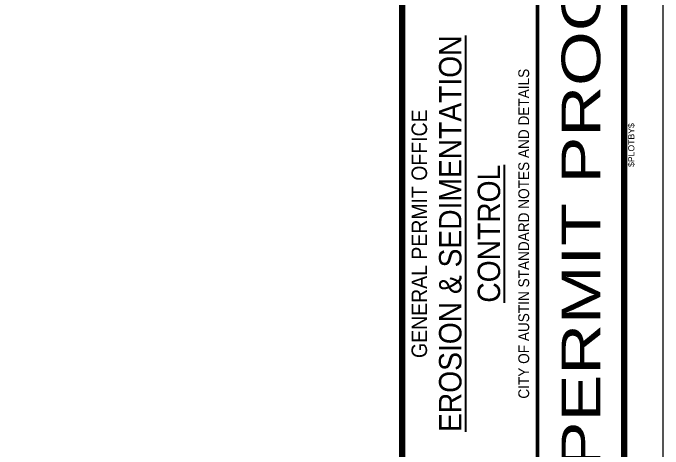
# Model space of a CAD drawing. Extents: x 0 to 34.4, y 0 to 22.
# Drawn here: x 25.6 to 34, y 10.73 to 16.36 of the extents above; entities that cross this region are included whole.
import ezdxf
from ezdxf.enums import TextEntityAlignment as Align

# ---------------------------------------------------------------- set-up
doc = ezdxf.new("R2010")
doc.units = 0
doc.header["$MEASUREMENT"] = 0
doc.layers.add('G-ANNO-TTBL', color=130, linetype='Continuous', lineweight=50)
doc.layers.add('G-ANNO-TTBL-TEXT', color=132, linetype='Continuous', lineweight=20)
doc.layers.add('G-ANNO-TTBL-NPLT', color=110, linetype='Continuous', lineweight=20, plot=False)
doc.styles.add('COA', font='arial.ttf')

msp = doc.modelspace()

# ---------------------------------------------------------------- linework, layer by layer
at = {"layer": 'G-ANNO-TTBL'}
msp.add_line((32.3785, 21.5), (32.3785, 3.2393), dxfattribs=at)
at = {"layer": 'G-ANNO-TTBL', "lineweight": 120, "flags": 128}
for points in [[(30.6285, 0.5), (2.25, 0.5), (2.25, 21.5), (30.6285, 21.5), (30.6285, 0.5)], [(30.6285, 21.5), (33.5001, 21.5), (33.5001, 0.5), (30.6285, 0.5)]]:
    msp.add_lwpolyline(points, close=True, dxfattribs=at)
at = {"layer": 'G-ANNO-TTBL-NPLT', "flags": 128}
msp.add_lwpolyline([(0, 0), (34, 0), (34, 22), (0, 22), (0, 0)], close=True, dxfattribs=at)
at = {"layer": 'G-ANNO-TTBL-TEXT'}
msp.add_line((30.6285, 21.5), (30.6285, 0.5), dxfattribs=at)

# ---------------------------------------------------------------- texts
at = {"layer": 'G-ANNO-TTBL-TEXT', "color": 0, "linetype": 'ByBlock', "lineweight": -2, "transparency": 16777216, "style": 'COA'}
for s, height, width, p in [('GENERAL PERMIT PROGRAM', 0.5, 1.3, (32.9393, 12.3697)), ('%%UEROSION & SEDIMENTATION', 0.29, 0.9, (31.25, 13.5117)), ('CITY OF AUSTIN STANDARD NOTES AND DETAILS', 0.14, 0.9, (32.2, 13.5117)), ('GENERAL PERMIT OFFICE', 0.2, 0.9, (30.85, 13.5117)), ('%%UCONTROL', 0.29, 0.9, (31.75, 13.5117))]:
    msp.add_text(s, height=height, rotation=90, dxfattribs=dict(at, width=width)).set_placement(p, align=Align.MIDDLE_CENTER)
msp.add_attdef('$PLOTBY$', text='VOICULESCU, ISTVAN', height=0.08, rotation=90, dxfattribs=at).set_placement((33.55, 14.375), align=Align.TOP_LEFT)

doc.saveas('drawing.dxf')
